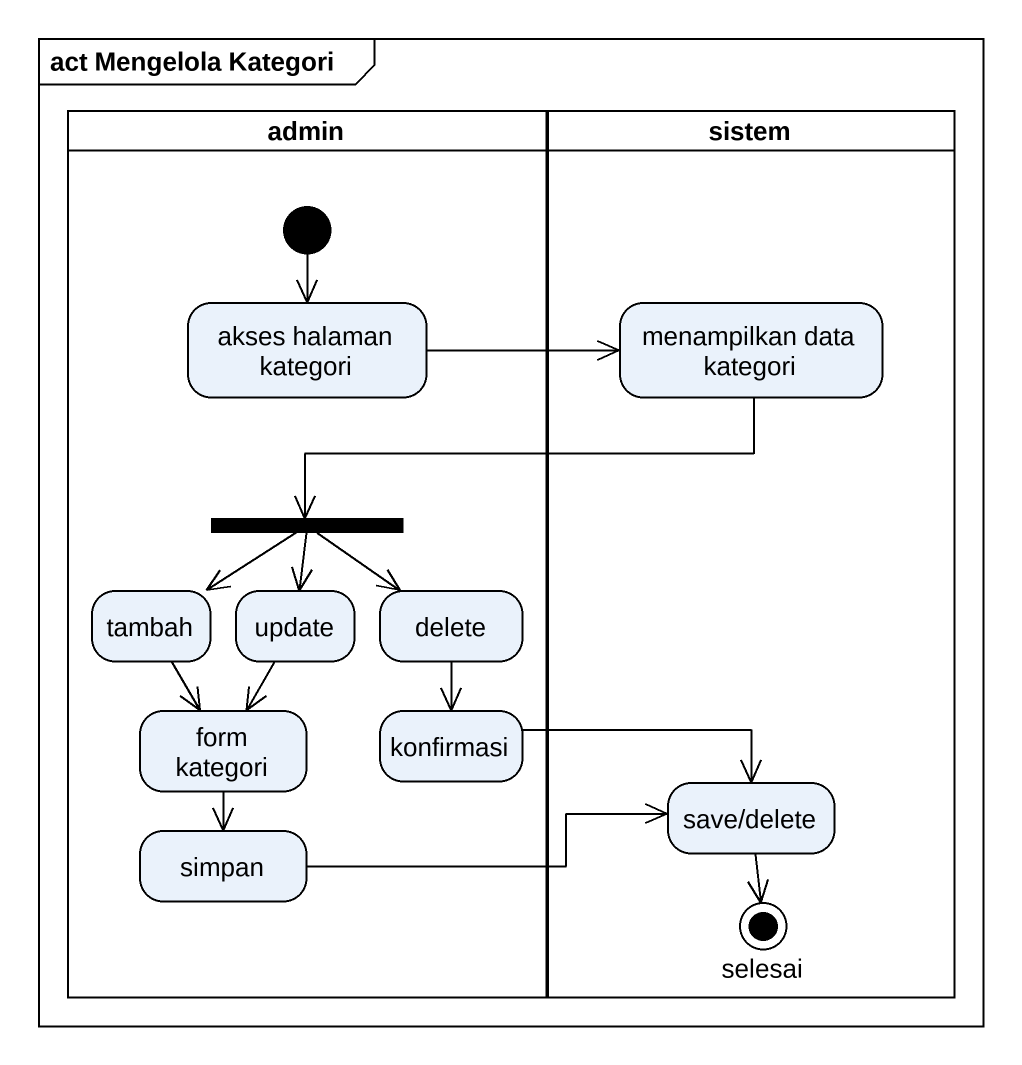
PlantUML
@startuml
mainframe act Mengelola Kategori
hide empty description
state admin <<partition>> {
  state "akses halaman kategori" as akses_halaman_kategori
  state fork1 <<fork>>
  state tambah
  state update
  state delete
  state "form kategori" as form_kategori
  state konfirmasi
  state simpan
  [*] --> akses_halaman_kategori
}
state sistem <<partition>> {
  state "menampilkan data kategori" as menampilkan_data_kategori
  state "save/delete" as save_delete
  state selesai <<end>>
}
akses_halaman_kategori -right-> menampilkan_data_kategori
menampilkan_data_kategori -left-> fork1
fork1 --> tambah
fork1 --> update
fork1 --> delete
tambah --> form_kategori
update --> form_kategori
delete --> konfirmasi
form_kategori --> simpan
konfirmasi -right-> save_delete
save_delete --> selesai
simpan -right-> save_delete
@enduml
